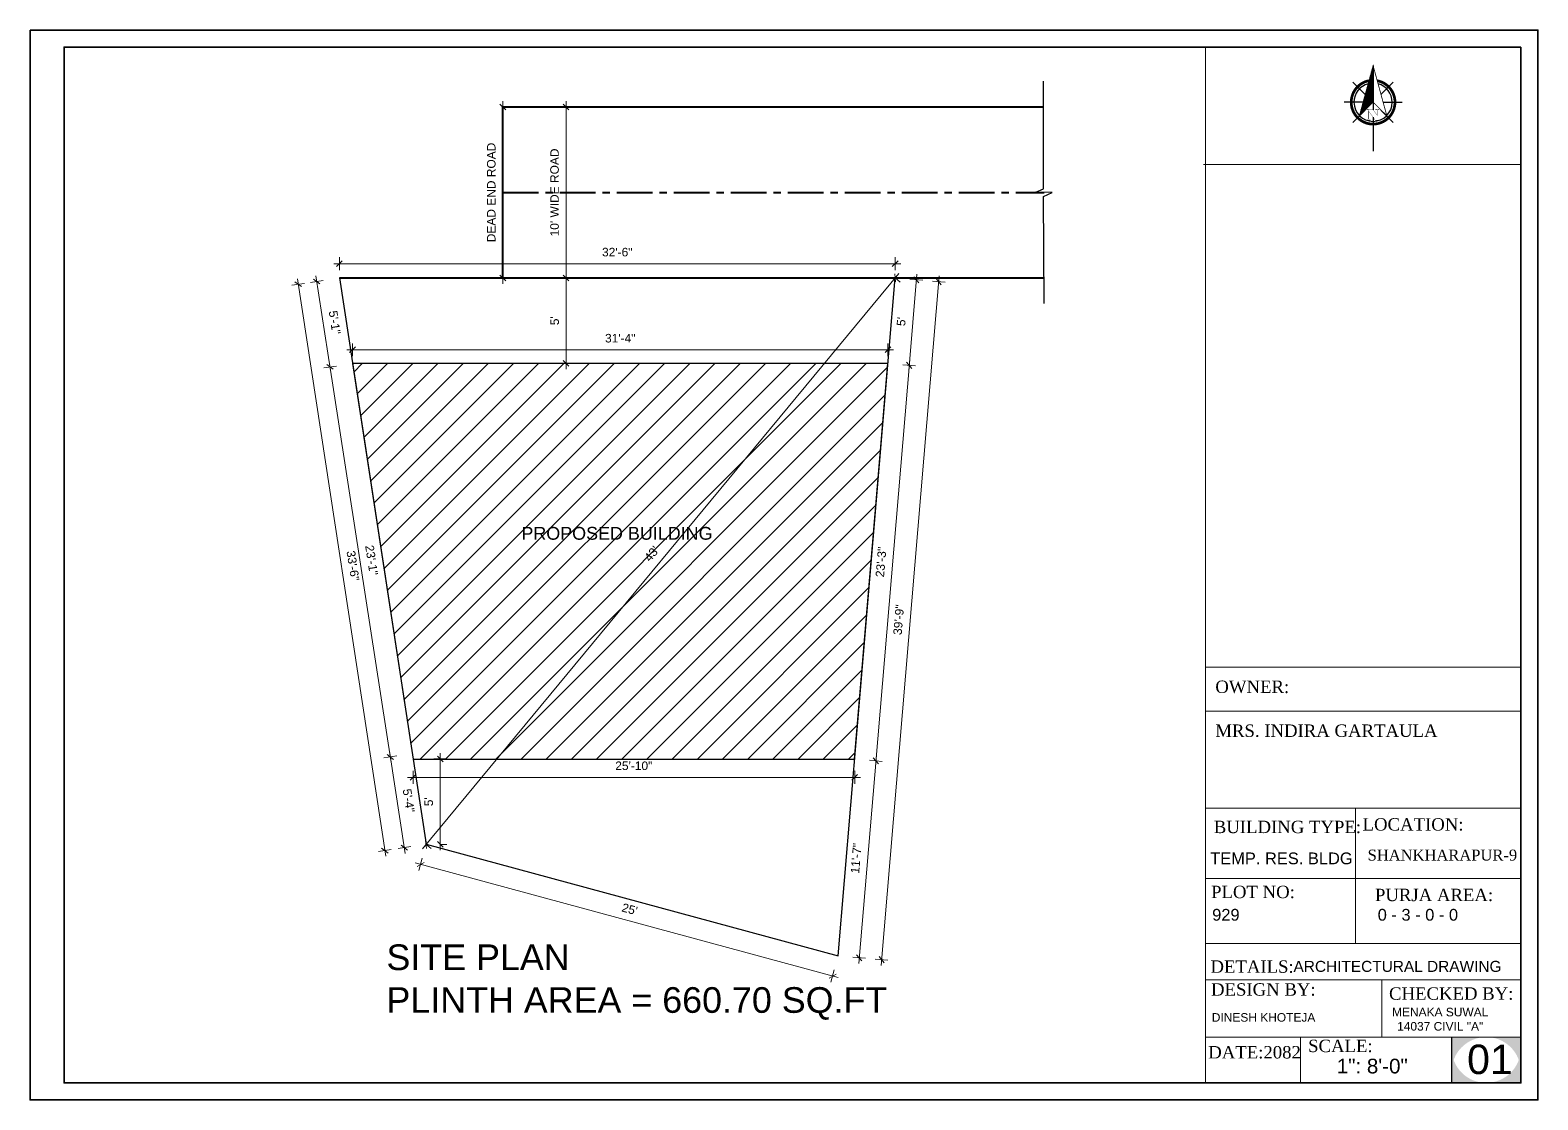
# Model space of a CAD drawing. Header units: inches. Extents: x 45643 to 78083, y -17830 to -3084.
# Drawn here: x 57344 to 58402, y -14457 to -13706 of the extents above; entities that cross this region are included whole.
import ezdxf

# ---------------------------------------------------------------- set-up
doc = ezdxf.new("R2010")
doc.units = ezdxf.units.IN
doc.header["$MEASUREMENT"] = 0
doc.linetypes.add('CENTER', pattern=[2, 1.25, -0.25, 0.25, -0.25])
for name, color, linetype, lineweight in [('A_Title Text', 105, 'Continuous', 60), ('DW-SEC', 24, 'Continuous', 25), ('ELE1', 3, 'Continuous', 9), ('ELEVATION', 6, 'Continuous', 30), ('REBARS', 50, 'Continuous', 20), ('Siteplan', 7, 'Continuous', 30), ('Text', 7, 'Continuous', 9)]:
    doc.layers.add(name, color=color, linetype=linetype, lineweight=lineweight)
for name, color, linetype in [('DIMENTION', 8, 'Continuous'), ('PDF_Boundary', 7, 'Continuous'), ('PDF_Text', 7, 'Continuous')]:
    doc.layers.add(name, color=color, linetype=linetype)
doc.layers.add('Normal Wall', color=7, linetype='Continuous', lineweight=35, true_color=0xffaf89)
doc.layers.add('Rear Wall', color=7, linetype='Continuous', lineweight=20, true_color=0xd4e480)
doc.styles.add('Arial', font='arial.ttf')
doc.styles.add('PDF Arial', font='arial.ttf')
doc.styles.get("Standard").update_dxf_attribs({"font": 'times.ttf'})
doc.styles.add('SwissBT', font='swiss.ttf', dxfattribs={"height": 12})
doc.dimstyles.new('Sudeep', dxfattribs={"dimtxt": 6, "dimasz": 4, "dimexe": 4.5, "dimexo": 4.5, "dimgap": 5, "dimtad": 1, "dimdec": 0, "dimlunit": 4, "dimtxsty": 'Arial', "dimblk": 'OBLIQUE', "dimcen": 250, "dimdle": 4, "dimclrd": 86, "dimclre": 5, "dimclrt": 1, "dimadec": 0, "dimazin": 0, "dimtfac": 1, "dimtdec": 0, "dimtix": 1, "dimtmove": 1, "dimatfit": 3, "dimldrblk": 'OBLIQUE', "dimfxl": 4.5, "dimfxlon": 1, "dimfrac": 2, "dimlwd": 15, "dimlwe": 13, "dimarcsym": 0})

# ---------------------------------------------------------------- blocks, each defined once
blk = doc.blocks.new('*X798')
at = {"color": 0}
for p, q in [((145.96, -414.6), (147.62, -412.94)), ((146.16, -413.87), (147.62, -412.41)), ((146.36, -413.14), (147.62, -411.88)), ((146.55, -412.41), (147.62, -411.35)), ((146.75, -411.68), (147.62, -410.82)), ((146.95, -410.95), (147.62, -410.29)), ((147.15, -410.22), (147.62, -409.76)), ((147.35, -409.49), (147.62, -409.23)), ((147.55, -408.76), (147.62, -408.7)), ((143.76, -422.63), (147.62, -418.77)), ((143.96, -421.9), (147.62, -418.24)), ((144.16, -421.17), (147.62, -417.71)), ((144.36, -420.44), (147.62, -417.18)), ((144.56, -419.71), (147.62, -416.65)), ((144.76, -418.98), (147.62, -416.12)), ((144.96, -418.25), (147.62, -415.59)), ((145.16, -417.52), (147.62, -415.06)), ((145.36, -416.79), (147.62, -414.53)), ((145.56, -416.06), (147.62, -414)), ((145.76, -415.33), (147.62, -413.47)), ((142.76, -426.28), (147.62, -421.42)), ((142.96, -425.55), (147.62, -420.89)), ((143.16, -424.82), (147.62, -420.36)), ((143.36, -424.09), (147.62, -419.83)), ((143.56, -423.36), (147.62, -419.3))]:
    blk.add_line(p, q, dxfattribs=at)
blk = doc.blocks.new('NORTH_15')
for p, q in [((-2.87, 2.87), (-7.37, 7.37)), ((0, 3.66), (0, 10.62)), ((2.87, 2.87), (7.37, 7.37)), ((-13.37, 0), (2.72, 0)), ((5.49, 0), (17.83, 0)), ((-2.87, -2.87), (-7.37, -7.37)), ((0, -3.66), (0, -10.62)), ((2.87, -2.87), (7.37, -7.37))]:
    blk.add_line(p, q)
at = {"const_width": 1}
for points in [[(0, -8, 1), (0, 8, 0.359415), (-7.86, 1.52, 1)], [(-7.86, -1.52, 0.359415), (0, -8, 1)]]:
    blk.add_lwpolyline(points, format="xyb", dxfattribs=at)
for points, const_width in [([(4.96, -5.01), (-13.37, 0), (4.9, 5), (0, 0), (4.96, -5.01)], 0.3), ([(5.93, -1.55), (6, -1.55), (6.07, -1.54), (6.13, -1.53), (6.17, -1.52), (6.22, -1.51), (6.26, -1.49), (6.28, -1.47), (6.3, -1.45), (6.32, -1.42), (6.33, -1.39), (6.35, -1.34), (6.36, -1.29), (6.37, -1.23), (6.38, -1.16), (6.38, -1.08), (6.38, -1), (6.54, -1), (6.54, -2.34), (6.38, -2.34), (6.38, -2.3), (6.38, -2.23), (6.38, -2.16), (6.37, -2.09), (6.36, -2.04), (6.35, -1.99), (6.33, -1.95), (6.32, -1.91), (6.3, -1.88), (6.28, -1.86), (6.26, -1.83), (6.22, -1.81), (6.18, -1.8), (6.13, -1.78), (6.07, -1.77), (6.01, -1.76), (5.95, -1.76), (2.66, -1.76), (2.66, -2.34), (2.5, -2.34), (2.5, -0.16), (4.71, 1.44), (3.14, 1.44), (3.07, 1.44), (3, 1.43), (2.94, 1.42), (2.89, 1.41), (2.85, 1.4), (2.81, 1.38), (2.78, 1.36), (2.76, 1.34), (2.74, 1.31), (2.72, 1.27), (2.7, 1.22), (2.69, 1.17), (2.68, 1.11), (2.67, 1.04), (2.66, 0.97), (2.66, 0.89), (2.66, 0.87), (2.5, 0.87), (2.5, 2.21), (2.66, 2.21), (2.66, 2.17), (2.66, 2.09), (2.67, 2.03), (2.68, 1.97), (2.69, 1.91), (2.7, 1.86), (2.71, 1.82), (2.73, 1.78), (2.75, 1.76), (2.77, 1.74), (2.8, 1.72), (2.85, 1.7), (2.89, 1.68), (2.94, 1.67), (3, 1.66), (3.07, 1.66), (3.14, 1.66), (6.54, 1.66), (6.54, 0.75), (3.33, -1.55), (5.93, -1.55), (5.93, -1.55)], 0.1)]:
    blk.add_lwpolyline(points, dxfattribs=dict(const_width=const_width))
for start, end in [(90, 164.973), (270, 90), (195.027, 270)]:
    blk.add_arc((0, 0), 7, start, end)
at = {"rotation": 90}
blk.add_blockref('*X798', (-421.89, -147.62), dxfattribs=at)
blk = doc.blocks.new('A$C0BDB7EE9')
at = {"layer": 'Siteplan', "xscale": 2.999999999999779, "yscale": 2.999999999999779, "zscale": 2.999999999999779, "rotation": 247.8612575918487}
blk.add_blockref('NORTH_15', (20.2, 49.5), dxfattribs=at)
blk = doc.blocks.new('A$C327B4BBD')
at = {"layer": 'DIMENTION', "ltscale": 0.3, "xscale": 1.171875000000082, "yscale": 1.171875000000082, "zscale": 1.171875000000082, "rotation": 112.1387424081494}
blk.add_blockref('A$C0BDB7EE9', (16.1, 0), dxfattribs=at)
blk = doc.blocks.new('_Oblique')
at = {"color": 0, "linetype": 'ByBlock', "lineweight": -2}
blk.add_line((-0.5, -0.5), (0.5, 0.5), dxfattribs=at)
blk = doc.blocks.new('*D1005')
at = {"layer": 'A_Title Text', "color": 5, "lineweight": 13, "transparency": 16777216}
for p, q in [((57724.7, -13760.3), (57715.7, -13760.3)), ((57724.7, -13880.3), (57715.7, -13880.3))]:
    blk.add_line(p, q, dxfattribs=at)
at = {"layer": 'A_Title Text', "color": 86, "lineweight": 15, "transparency": 16777216}
blk.add_line((57720.2, -13884.3), (57720.2, -13756.3), dxfattribs=at)
at = {"layer": 'Defpoints', "color": 0, "transparency": 16777216}
for p in [(57720.2, -13760.3), (57865.8, -13760.3), (57865.8, -13880.3)]:
    blk.add_point(p, dxfattribs=at)
at = {"layer": 'A_Title Text', "color": 86, "lineweight": 15, "transparency": 16777216, "xscale": 4, "yscale": 4, "zscale": 4}
for p, rotation in [((57720.2, -13760.3), 90), ((57720.2, -13880.3), 270)]:
    blk.add_blockref('_Oblique', p, dxfattribs=dict(at, rotation=rotation))
at = {"layer": 'A_Title Text', "color": 1, "transparency": 16777216, "insert": (57712.1, -13820.3), "char_height": 6, "attachment_point": 5, "rotation": 90, "style": 'Arial'}
blk.add_mtext("10' WIDE ROAD", dxfattribs=at)
blk = doc.blocks.new('*D1006')
at = {"layer": 'A_Title Text', "color": 86, "lineweight": 15, "transparency": 16777216}
blk.add_line((57614.2, -14290.7), (57911.1, -14371.2), dxfattribs=at)
at = {"layer": 'A_Title Text', "color": 5, "lineweight": 13, "transparency": 16777216}
for p, q in [((57619.3, -14287.4), (57616.9, -14296.1)), ((57908.4, -14365.8), (57906, -14374.5))]:
    blk.add_line(p, q, dxfattribs=at)
at = {"layer": 'Defpoints', "color": 0, "transparency": 16777216}
for p in [(57621.9, -14277.7), (57911, -14356), (57907.2, -14370.1)]:
    blk.add_point(p, dxfattribs=at)
at = {"layer": 'A_Title Text', "color": 86, "lineweight": 15, "transparency": 16777216, "xscale": 4, "yscale": 4, "zscale": 4}
for p, rotation in [((57618.1, -14291.8), 164.8399575509016), ((57907.2, -14370.1), 344.8399575509015)]:
    blk.add_blockref('_Oblique', p, dxfattribs=dict(at, rotation=rotation))
at = {"layer": 'A_Title Text', "color": 1, "transparency": 16777216, "insert": (57764.8, -14323.2), "char_height": 6, "attachment_point": 5, "rotation": 344.84, "style": 'Arial'}
blk.add_mtext("25'", dxfattribs=at)
blk = doc.blocks.new('*D1007')
at = {"layer": 'A_Title Text', "color": 86, "lineweight": 15, "transparency": 16777216}
blk.add_line((57937.2, -14223.1), (57961.3, -13937.6), dxfattribs=at)
at = {"layer": 'A_Title Text', "color": 5, "lineweight": 13, "transparency": 16777216}
for p, q in [((57956.4, -13941.2), (57965.4, -13941.9)), ((57933.1, -14218.7), (57942, -14219.5))]:
    blk.add_line(p, q, dxfattribs=at)
at = {"layer": 'Defpoints', "color": 0, "transparency": 16777216}
for p in [(57946, -13940.3), (57960.9, -13941.6), (57922.7, -14217.8)]:
    blk.add_point(p, dxfattribs=at)
at = {"layer": 'A_Title Text', "color": 86, "lineweight": 15, "transparency": 16777216, "xscale": 4, "yscale": 4, "zscale": 4}
for p, rotation in [((57960.9, -13941.6), 85.18472226389949), ((57937.5, -14219.1), 265.1847222638995)]:
    blk.add_blockref('_Oblique', p, dxfattribs=dict(at, rotation=rotation))
at = {"layer": 'A_Title Text', "color": 1, "transparency": 16777216, "insert": (57941.2, -14079.6), "char_height": 6, "attachment_point": 5, "rotation": 85.1847, "style": 'Arial'}
blk.add_mtext('23\'-3"', dxfattribs=at)
blk = doc.blocks.new('*D1008')
at = {"layer": 'A_Title Text', "color": 86, "lineweight": 15, "transparency": 16777216}
blk.add_line((57557.1, -13870.3), (57955.1, -13870.3), dxfattribs=at)
at = {"layer": 'A_Title Text', "color": 5, "lineweight": 13, "transparency": 16777216}
for p, q in [((57561.1, -13874.8), (57561.1, -13865.8)), ((57951.1, -13874.8), (57951.1, -13865.8))]:
    blk.add_line(p, q, dxfattribs=at)
at = {"layer": 'Defpoints', "color": 0, "transparency": 16777216}
for p in [(57951.1, -13870.3), (57561.1, -13880.3), (57951.1, -13880.3)]:
    blk.add_point(p, dxfattribs=at)
at = {"layer": 'A_Title Text', "color": 86, "lineweight": 15, "transparency": 16777216, "xscale": 4, "yscale": 4, "zscale": 4, "rotation": 180}
blk.add_blockref('_Oblique', (57561.1, -13870.3), dxfattribs=at)
at = {"layer": 'A_Title Text', "color": 86, "lineweight": 15, "transparency": 16777216, "xscale": 4, "yscale": 4, "zscale": 4}
blk.add_blockref('_Oblique', (57951.1, -13870.3), dxfattribs=at)
at = {"layer": 'A_Title Text', "color": 1, "transparency": 16777216, "insert": (57756.1, -13862.2), "char_height": 6, "attachment_point": 5, "style": 'Arial'}
blk.add_mtext('32\'-6"', dxfattribs=at)
blk = doc.blocks.new('*D1012')
at = {"layer": 'A_Title Text', "color": 5, "lineweight": 13, "transparency": 16777216}
for p, q in [((57601.3, -14215.7), (57592.4, -14217.1)), ((57611.2, -14279.3), (57602.3, -14280.7))]:
    blk.add_line(p, q, dxfattribs=at)
at = {"layer": 'A_Title Text', "color": 86, "lineweight": 15, "transparency": 16777216}
blk.add_line((57596.3, -14212.4), (57607.3, -14284), dxfattribs=at)
at = {"layer": 'Defpoints', "color": 0, "transparency": 16777216}
for p in [(57616.6, -14213.3), (57606.7, -14280), (57621.9, -14277.7)]:
    blk.add_point(p, dxfattribs=at)
at = {"layer": 'A_Title Text', "color": 86, "lineweight": 15, "transparency": 16777216, "xscale": 4, "yscale": 4, "zscale": 4}
for p, rotation in [((57596.9, -14216.4), 98.79690632557204), ((57606.7, -14280), 278.7969063255721)]:
    blk.add_blockref('_Oblique', p, dxfattribs=dict(at, rotation=rotation))
at = {"layer": 'A_Title Text', "color": 1, "transparency": 16777216, "insert": (57609.7, -14247), "char_height": 6, "attachment_point": 5, "rotation": 278.7969, "style": 'Arial'}
blk.add_mtext('5\'-4"', dxfattribs=at)
blk = doc.blocks.new('*D1013')
at = {"layer": 'A_Title Text', "color": 86, "lineweight": 15, "transparency": 16777216}
blk.add_line((57566.3, -13930.7), (57950, -13930.7), dxfattribs=at)
at = {"layer": 'A_Title Text', "color": 5, "lineweight": 13, "transparency": 16777216}
for p, q in [((57570.3, -13935.2), (57570.3, -13926.2)), ((57946, -13935.2), (57946, -13926.2))]:
    blk.add_line(p, q, dxfattribs=at)
at = {"layer": 'Defpoints', "color": 0, "transparency": 16777216}
for p in [(57946, -13930.7), (57570.3, -13940.3), (57946, -13940.3)]:
    blk.add_point(p, dxfattribs=at)
at = {"layer": 'A_Title Text', "color": 86, "lineweight": 15, "transparency": 16777216, "xscale": 4, "yscale": 4, "zscale": 4, "rotation": 180}
blk.add_blockref('_Oblique', (57570.3, -13930.7), dxfattribs=at)
at = {"layer": 'A_Title Text', "color": 86, "lineweight": 15, "transparency": 16777216, "xscale": 4, "yscale": 4, "zscale": 4}
blk.add_blockref('_Oblique', (57946, -13930.7), dxfattribs=at)
at = {"layer": 'A_Title Text', "color": 1, "transparency": 16777216, "insert": (57758.2, -13922.6), "char_height": 6, "attachment_point": 5, "style": 'Arial'}
blk.add_mtext('31\'-4"', dxfattribs=at)
blk = doc.blocks.new('*D1064')
at = {"layer": 'A_Title Text', "color": 5, "lineweight": 13, "transparency": 16777216}
for p, q in [((57559, -13942.1), (57550.1, -13943.4)), ((57601.3, -14215.7), (57592.4, -14217.1))]:
    blk.add_line(p, q, dxfattribs=at)
at = {"layer": 'A_Title Text', "color": 86, "lineweight": 15, "transparency": 16777216}
blk.add_line((57597.5, -14220.3), (57553.9, -13938.8), dxfattribs=at)
at = {"layer": 'Defpoints', "color": 0, "transparency": 16777216}
for p in [(57554.5, -13942.7), (57570.3, -13940.3), (57616.6, -14213.3)]:
    blk.add_point(p, dxfattribs=at)
at = {"layer": 'A_Title Text', "color": 86, "lineweight": 15, "transparency": 16777216, "xscale": 4, "yscale": 4, "zscale": 4}
for p, rotation in [((57554.5, -13942.7), 98.79690632557204), ((57596.9, -14216.4), 278.7969063255721)]:
    blk.add_blockref('_Oblique', p, dxfattribs=dict(at, rotation=rotation))
at = {"layer": 'A_Title Text', "color": 1, "transparency": 16777216, "insert": (57583.7, -14078.3), "char_height": 6, "attachment_point": 5, "rotation": 278.7969, "style": 'Arial'}
blk.add_mtext('23\'-1"', dxfattribs=at)
blk = doc.blocks.new('*D1065')
at = {"layer": 'A_Title Text', "color": 86, "lineweight": 15, "transparency": 16777216}
blk.add_line((57555.1, -13946.7), (57544.6, -13878.8), dxfattribs=at)
at = {"layer": 'A_Title Text', "color": 5, "lineweight": 13, "transparency": 16777216}
for p, q in [((57549.7, -13882.1), (57540.8, -13883.5)), ((57559, -13942.1), (57550.1, -13943.4))]:
    blk.add_line(p, q, dxfattribs=at)
at = {"layer": 'Defpoints', "color": 0, "transparency": 16777216}
for p in [(57561.1, -13880.3), (57545.2, -13882.8), (57570.3, -13940.3)]:
    blk.add_point(p, dxfattribs=at)
at = {"layer": 'A_Title Text', "color": 86, "lineweight": 15, "transparency": 16777216, "xscale": 4, "yscale": 4, "zscale": 4}
for p, rotation in [((57545.2, -13882.8), 98.79690632557204), ((57554.5, -13942.7), 278.7969063255721)]:
    blk.add_blockref('_Oblique', p, dxfattribs=dict(at, rotation=rotation))
at = {"layer": 'A_Title Text', "color": 1, "transparency": 16777216, "insert": (57557.8, -13911.5), "char_height": 6, "attachment_point": 5, "rotation": 278.7969, "style": 'Arial'}
blk.add_mtext('5\'-1"', dxfattribs=at)
blk = doc.blocks.new('*D1066')
at = {"layer": 'A_Title Text', "color": 86, "lineweight": 15, "transparency": 16777216}
blk.add_line((57531.6, -13880.8), (57593.6, -14286.1), dxfattribs=at)
at = {"layer": 'A_Title Text', "color": 5, "lineweight": 13, "transparency": 16777216}
for p, q in [((57536.6, -13884.1), (57527.7, -13885.4)), ((57597.4, -14281.4), (57588.6, -14282.8))]:
    blk.add_line(p, q, dxfattribs=at)
at = {"layer": 'Defpoints', "color": 0, "transparency": 16777216}
for p in [(57561.1, -13880.3), (57593, -14282.1), (57621.9, -14277.7)]:
    blk.add_point(p, dxfattribs=at)
at = {"layer": 'A_Title Text', "color": 86, "lineweight": 15, "transparency": 16777216, "xscale": 4, "yscale": 4, "zscale": 4}
for p, rotation in [((57532.2, -13884.7), 98.70344886768218), ((57593, -14282.1), 278.7034488676821)]:
    blk.add_blockref('_Oblique', p, dxfattribs=dict(at, rotation=rotation))
at = {"layer": 'A_Title Text', "color": 1, "transparency": 16777216, "insert": (57570.6, -14082.2), "char_height": 6, "attachment_point": 5, "rotation": 278.7034, "style": 'Arial'}
blk.add_mtext('33\'-6"', dxfattribs=at)
blk = doc.blocks.new('*D1067')
at = {"layer": 'A_Title Text', "color": 5, "lineweight": 13, "transparency": 16777216}
for p, q in [((57612.8, -14226.2), (57612.8, -14235.2)), ((57922.7, -14226.2), (57922.7, -14235.2))]:
    blk.add_line(p, q, dxfattribs=at)
at = {"layer": 'A_Title Text', "color": 86, "lineweight": 15, "transparency": 16777216}
blk.add_line((57608.8, -14230.7), (57926.7, -14230.7), dxfattribs=at)
at = {"layer": 'Defpoints', "color": 0, "transparency": 16777216}
for p in [(57612.8, -14217.8), (57922.7, -14217.8), (57922.7, -14230.7)]:
    blk.add_point(p, dxfattribs=at)
at = {"layer": 'A_Title Text', "color": 86, "lineweight": 15, "transparency": 16777216, "xscale": 4, "yscale": 4, "zscale": 4, "rotation": 180}
blk.add_blockref('_Oblique', (57612.8, -14230.7), dxfattribs=at)
at = {"layer": 'A_Title Text', "color": 86, "lineweight": 15, "transparency": 16777216, "xscale": 4, "yscale": 4, "zscale": 4}
blk.add_blockref('_Oblique', (57922.7, -14230.7), dxfattribs=at)
at = {"layer": 'A_Title Text', "color": 1, "transparency": 16777216, "insert": (57767.7, -14222.6), "char_height": 6, "attachment_point": 5, "style": 'Arial'}
blk.add_mtext('25\'-10"', dxfattribs=at)
blk = doc.blocks.new('*D1068')
at = {"layer": 'A_Title Text', "color": 86, "lineweight": 15, "transparency": 16777216}
blk.add_line((57960.6, -13945.5), (57966.3, -13877.6), dxfattribs=at)
at = {"layer": 'A_Title Text', "color": 5, "lineweight": 13, "transparency": 16777216}
for p, q in [((57961.5, -13881.2), (57970.5, -13881.9)), ((57956.4, -13941.2), (57965.4, -13941.9))]:
    blk.add_line(p, q, dxfattribs=at)
at = {"layer": 'Defpoints', "color": 0, "transparency": 16777216}
for p in [(57951.1, -13880.3), (57966, -13881.6), (57946, -13940.3)]:
    blk.add_point(p, dxfattribs=at)
at = {"layer": 'A_Title Text', "color": 86, "lineweight": 15, "transparency": 16777216, "xscale": 4, "yscale": 4, "zscale": 4}
for p, rotation in [((57966, -13881.6), 85.18472226389927), ((57960.9, -13941.6), 265.1847222638992)]:
    blk.add_blockref('_Oblique', p, dxfattribs=dict(at, rotation=rotation))
at = {"layer": 'A_Title Text', "color": 1, "transparency": 16777216, "insert": (57955.4, -13910.9), "char_height": 6, "attachment_point": 5, "rotation": 85.1847, "style": 'Arial'}
blk.add_mtext("5'", dxfattribs=at)
blk = doc.blocks.new('*D1069')
at = {"layer": 'A_Title Text', "color": 86, "lineweight": 15, "transparency": 16777216}
blk.add_line((57937.9, -14215.1), (57925.6, -14361.2), dxfattribs=at)
at = {"layer": 'A_Title Text', "color": 5, "lineweight": 13, "transparency": 16777216}
for p, q in [((57933.1, -14218.7), (57942, -14219.5)), ((57921.4, -14356.9), (57930.4, -14357.6))]:
    blk.add_line(p, q, dxfattribs=at)
at = {"layer": 'Defpoints', "color": 0, "transparency": 16777216}
for p in [(57922.7, -14217.8), (57911, -14356), (57925.9, -14357.3)]:
    blk.add_point(p, dxfattribs=at)
at = {"layer": 'A_Title Text', "color": 86, "lineweight": 15, "transparency": 16777216, "xscale": 4, "yscale": 4, "zscale": 4}
for p, rotation in [((57937.5, -14219.1), 85.18472226389927), ((57925.9, -14357.3), 265.1847222638992)]:
    blk.add_blockref('_Oblique', p, dxfattribs=dict(at, rotation=rotation))
at = {"layer": 'A_Title Text', "color": 1, "transparency": 16777216, "insert": (57923.7, -14287.5), "char_height": 6, "attachment_point": 5, "rotation": 85.1847, "style": 'Arial'}
blk.add_mtext('11\'-7"', dxfattribs=at)
blk = doc.blocks.new('*D1070')
at = {"layer": 'A_Title Text', "color": 86, "lineweight": 15, "transparency": 16777216}
blk.add_line((57941.2, -14362.6), (57982, -13878.9), dxfattribs=at)
at = {"layer": 'A_Title Text', "color": 5, "lineweight": 13, "transparency": 16777216}
for p, q in [((57977.2, -13882.5), (57986.1, -13883.3)), ((57937.1, -14358.2), (57946, -14359))]:
    blk.add_line(p, q, dxfattribs=at)
at = {"layer": 'Defpoints', "color": 0, "transparency": 16777216}
for p in [(57951.1, -13880.3), (57981.6, -13882.9), (57911, -14356)]:
    blk.add_point(p, dxfattribs=at)
at = {"layer": 'A_Title Text', "color": 86, "lineweight": 15, "transparency": 16777216, "xscale": 4, "yscale": 4, "zscale": 4}
for p, rotation in [((57981.6, -13882.9), 85.18472226389899), ((57941.6, -14358.6), 265.184722263899)]:
    blk.add_blockref('_Oblique', p, dxfattribs=dict(at, rotation=rotation))
at = {"layer": 'A_Title Text', "color": 1, "transparency": 16777216, "insert": (57953.6, -14120.1), "char_height": 6, "attachment_point": 5, "rotation": 85.1847, "style": 'Arial'}
blk.add_mtext('39\'-9"', dxfattribs=at)
blk = doc.blocks.new('*D1071')
at = {"layer": 'A_Title Text', "color": 86, "lineweight": 15, "transparency": 16777216}
blk.add_line((57619.4, -14280.8), (57953.6, -13877.2), dxfattribs=at)
at = {"layer": 'A_Title Text', "color": 5, "lineweight": 13, "transparency": 16777216}
for p, q in [((57951.1, -13880.3), (57954.6, -13883.2)), ((57621.9, -14277.7), (57625.4, -14280.5))]:
    blk.add_line(p, q, dxfattribs=at)
at = {"layer": 'Defpoints', "color": 0, "transparency": 16777216}
for p in [(57951.1, -13880.3), (57951.1, -13880.3), (57621.9, -14277.7)]:
    blk.add_point(p, dxfattribs=at)
at = {"layer": 'A_Title Text', "color": 86, "lineweight": 15, "transparency": 16777216, "xscale": 4, "yscale": 4, "zscale": 4}
for p, rotation in [((57951.1, -13880.3), 50.36274456203349), ((57621.9, -14277.7), 230.3627445620335)]:
    blk.add_blockref('_Oblique', p, dxfattribs=dict(at, rotation=rotation))
at = {"layer": 'A_Title Text', "color": 1, "transparency": 16777216, "insert": (57780.3, -14073.8), "char_height": 6, "attachment_point": 5, "rotation": 50.3627, "style": 'Arial'}
blk.add_mtext("43'", dxfattribs=at)
blk = doc.blocks.new('*D1072')
at = {"layer": 'A_Title Text', "color": 5, "lineweight": 13, "transparency": 16777216}
for p, q in [((57724.7, -13880.3), (57715.7, -13880.3)), ((57720.2, -13940.3), (57715.7, -13940.3))]:
    blk.add_line(p, q, dxfattribs=at)
at = {"layer": 'A_Title Text', "color": 86, "lineweight": 15, "transparency": 16777216}
blk.add_line((57720.2, -13876.3), (57720.2, -13944.3), dxfattribs=at)
at = {"layer": 'Defpoints', "color": 0, "transparency": 16777216}
for p in [(57865.8, -13880.3), (57720.2, -13940.3), (57720.5, -13940.3)]:
    blk.add_point(p, dxfattribs=at)
at = {"layer": 'A_Title Text', "color": 86, "lineweight": 15, "transparency": 16777216, "xscale": 4, "yscale": 4, "zscale": 4}
for p, rotation in [((57720.2, -13880.3), 90), ((57720.2, -13940.3), 270)]:
    blk.add_blockref('_Oblique', p, dxfattribs=dict(at, rotation=rotation))
at = {"layer": 'A_Title Text', "color": 1, "transparency": 16777216, "insert": (57712.2, -13910.3), "char_height": 6, "attachment_point": 5, "rotation": 90, "style": 'Arial'}
blk.add_mtext("5'", dxfattribs=at)
blk = doc.blocks.new('*D1073')
at = {"layer": 'A_Title Text', "color": 5, "lineweight": 13, "transparency": 16777216}
for p, q in [((57627.4, -14217.8), (57636.4, -14217.8)), ((57631.9, -14277.7), (57636.4, -14277.7))]:
    blk.add_line(p, q, dxfattribs=at)
at = {"layer": 'A_Title Text', "color": 86, "lineweight": 15, "transparency": 16777216}
blk.add_line((57631.9, -14281.7), (57631.9, -14213.8), dxfattribs=at)
at = {"layer": 'Defpoints', "color": 0, "transparency": 16777216}
for p in [(57621.9, -14217.8), (57631.9, -14217.8), (57631.9, -14277.7)]:
    blk.add_point(p, dxfattribs=at)
at = {"layer": 'A_Title Text', "color": 86, "lineweight": 15, "transparency": 16777216, "xscale": 4, "yscale": 4, "zscale": 4}
for p, rotation in [((57631.9, -14217.8), 90), ((57631.9, -14277.7), 270)]:
    blk.add_blockref('_Oblique', p, dxfattribs=dict(at, rotation=rotation))
at = {"layer": 'A_Title Text', "color": 1, "transparency": 16777216, "insert": (57623.8, -14247.8), "char_height": 6, "attachment_point": 5, "rotation": 90, "style": 'Arial'}
blk.add_mtext("5'", dxfattribs=at)
blk = doc.blocks.new('*D1074')
at = {"layer": 'A_Title Text', "color": 86, "lineweight": 15, "transparency": 16777216}
blk.add_line((57675.8, -13884.3), (57675.8, -13756.3), dxfattribs=at)
at = {"layer": 'A_Title Text', "color": 5, "lineweight": 13, "transparency": 16777216}
for p, q in [((57675.8, -13760.3), (57680.3, -13760.3)), ((57675.8, -13880.3), (57680.3, -13880.3))]:
    blk.add_line(p, q, dxfattribs=at)
at = {"layer": 'Defpoints', "color": 0, "transparency": 16777216}
for p in [(57675.8, -13760.3), (57675.8, -13760.3), (57675.8, -13880.3)]:
    blk.add_point(p, dxfattribs=at)
at = {"layer": 'A_Title Text', "color": 86, "lineweight": 15, "transparency": 16777216, "xscale": 4, "yscale": 4, "zscale": 4}
for p, rotation in [((57675.8, -13760.3), 90), ((57675.8, -13880.3), 270)]:
    blk.add_blockref('_Oblique', p, dxfattribs=dict(at, rotation=rotation))
at = {"layer": 'A_Title Text', "color": 1, "transparency": 16777216, "insert": (57667.7, -13820.3), "char_height": 6, "attachment_point": 5, "rotation": 90, "style": 'Arial'}
blk.add_mtext('DEAD END ROAD', dxfattribs=at)

msp = doc.modelspace()

# ---------------------------------------------------------------- hatches: boundary and pattern name
msp.add_hatch(color=0).paths.add_polyline_path([(58390.19, -14412.92), (58365.88, -14412.92, -0.4142136), (58390.19, -14437.23)])
at = {"layer": 'DW-SEC'}
h = msp.add_hatch(dxfattribs=at)
h.set_pattern_fill('ANSI31', color=256, scale=100)
h.set_pattern_definition([(45, (-51.406, 25.671), (-8.8388348, 8.8388348), [])])
h.paths.add_polyline_path([(57570.28, -13940.31), (57612.76, -14217.83), (57922.66, -14217.83), (57946.04, -13940.31)])
h.paths.add_polyline_path([(57780.75, -14083.08), (57789.63, -14072.35), (57780.11, -14064.47), (57771.23, -14075.19)], flags=24)
h.paths.add_polyline_path([(57685.59, -14068.86), (57824.23, -14068.86), (57824.23, -14050.32), (57685.59, -14050.32)], flags=24)
at = {"layer": 'Text'}
for points in [[(58365.88, -14412.92), (58341.57, -14412.92), (58341.57, -14437.23, -0.4142136)], [(58365.88, -14412.92), (58341.57, -14412.92), (58341.57, -14437.23, -0.4142136)], [(58390.19, -14412.92), (58365.88, -14412.92, -0.4142136), (58390.19, -14437.23)], [(58341.57, -14420.74), (58341.57, -14445.05), (58365.88, -14445.05, -0.4142136)], [(58341.57, -14420.74), (58341.57, -14445.05), (58365.88, -14445.05, -0.4142136)], [(58390.19, -14420.74, -0.4142136), (58365.88, -14445.05), (58390.19, -14445.05)], [(58390.19, -14420.74, -0.4142136), (58365.88, -14445.05), (58390.19, -14445.05)]]:
    msp.add_hatch(color=0, dxfattribs=at).paths.add_polyline_path(points)

# ---------------------------------------------------------------- linework, layer by layer
at = {"color": 0}
msp.add_line((58341.57, -14412.92), (58341.57, -14445.05), dxfattribs=at)
msp.add_line((58341.57, -14412.92), (58341.57, -14445.05), dxfattribs=at)
at = {"layer": 'ELE1'}
msp.add_line((57675.8, -13880.31), (57561.09, -13880.31), dxfattribs=at)
at = {"layer": 'ELEVATION'}
for p, q in [((57951.09, -13880.31), (57561.09, -13880.31)), ((57561.09, -13880.31), (57621.92, -14277.68)), ((57911.02, -14356.01), (57951.09, -13880.31)), ((57621.92, -14277.68), (57911.02, -14356.01))]:
    msp.add_line(p, q, dxfattribs=at)
at = {"layer": 'ELEVATION', "linetype": 'Continuous'}
msp.add_lwpolyline([(58055.71, -13898.31), (58055.27, -13823.06), (58061.21, -13820.43), (58049.89, -13820.18), (58055.27, -13817.81), (58055.27, -13742.31)], dxfattribs=at)
at = {"layer": 'ELEVATION'}
msp.add_lwpolyline([(57922.66, -14217.83), (57946.04, -13940.31), (57570.28, -13940.31), (57612.76, -14217.83), (57922.66, -14217.83)], dxfattribs=at)
at = {"layer": 'Normal Wall'}
for points in [[(57344.09, -13706.43), (58402.1, -13706.43), (58402.1, -14456.96), (57344.09, -14456.96)], [(57344.09, -13706.43), (58402.1, -13706.43), (58402.1, -14456.96), (57344.09, -14456.96)], [(58390.19, -13718.33), (57367.91, -13718.33), (57367.91, -14445.05), (58390.19, -14445.05)], [(58390.19, -13718.33), (57367.91, -13718.33), (57367.91, -14445.05), (58390.19, -14445.05)]]:
    msp.add_lwpolyline(points, close=True, dxfattribs=at)
at = {"layer": 'PDF_Boundary', "lineweight": 40}
for p, q in [((57675.8, -13760.31), (58055.27, -13760.31)), ((57675.8, -13880.31), (57675.8, -13760.31)), ((57561.09, -13880.31), (58055.27, -13880.31))]:
    msp.add_line(p, q, dxfattribs=at)
at = {"layer": 'PDF_Boundary', "linetype": 'CENTER', "lineweight": 40, "ltscale": 20}
msp.add_line((57675.8, -13820.31), (58055.55, -13820.31), dxfattribs=at)
at = {"layer": 'Rear Wall'}
for p, q in [((58168.77, -14162.61), (58168.77, -13718.33)), ((58167.59, -13800.63), (58390.19, -13800.63)), ((58168.77, -14153.34), (58390.19, -14153.34)), ((58168.77, -14153.34), (58390.19, -14153.34)), ((58168.77, -14153.34), (58390.19, -14153.34)), ((58168.77, -14153.34), (58390.19, -14153.34)), ((58168.77, -14184.15), (58390.19, -14184.15)), ((58168.77, -14184.15), (58390.19, -14184.15)), ((58168.77, -14252.21), (58390.19, -14252.21)), ((58168.77, -14252.21), (58390.19, -14252.21)), ((58274.04, -14252.21), (58274.04, -14347.37)), ((58274.04, -14252.21), (58274.04, -14347.37)), ((58168.77, -14301.7), (58390.19, -14301.7)), ((58168.77, -14301.7), (58390.19, -14301.7)), ((58168.77, -14347.37), (58390.19, -14347.37)), ((58168.77, -14372.8), (58390.19, -14372.8)), ((58168.77, -14372.8), (58390.19, -14372.8)), ((58292.62, -14412.92), (58292.62, -14372.8)), ((58292.62, -14412.92), (58292.62, -14372.8)), ((58168.77, -14412.92), (58390.19, -14412.92)), ((58168.77, -14412.92), (58390.19, -14412.92)), ((58235.51, -14412.92), (58235.51, -14445.05)), ((58235.51, -14412.92), (58235.51, -14445.05))]:
    msp.add_line(p, q, dxfattribs=at)
msp.add_lwpolyline([(58168.77, -14153.34), (58390.19, -14153.34), (58390.19, -14445.05), (58168.77, -14445.05)], close=True, dxfattribs=at)
msp.add_lwpolyline([(58168.77, -14153.34), (58390.19, -14153.34), (58390.19, -14445.05), (58168.77, -14445.05)], close=True, dxfattribs=at)

# ---------------------------------------------------------------- block references
at = {"layer": 'REBARS', "xscale": 0.5459999999999999, "yscale": 0.5459999999999999, "zscale": 0.5459999999999999, "rotation": 270}
msp.add_blockref('A$C327B4BBD', (58286.46, -13782.41), dxfattribs=at)

# ---------------------------------------------------------------- texts
at = {"color": 0}
for s, p in [('OWNER:', (58175.77, -14171.49)), ('LOCATION:', (58279.11, -14268.03))]:
    msp.add_text(s, height=8.704, dxfattribs=at).set_placement(p)
at = {"layer": 'PDF_Text', "attachment_point": 7, "style": 'PDF Arial'}
for s, insert, char_height in [('PROPOSED BUILDING', (57688.81, -14064.1), 9), ('SITE PLAN\\PPLINTH AREA = 660.70 SQ.FT', (57594.13, -14400.85), 18)]:
    msp.add_mtext(s, dxfattribs=dict(at, insert=insert, char_height=char_height))
at = {"layer": 'Text', "color": 0}
for s, height, p in [('OWNER:', 8.704, (58175.77, -14171.49)), ('MRS. INDIRA GARTAULA', 8.7044, (58175.77, -14202.29)), ('LOCATION:', 8.704, (58279.11, -14268.03)), ('CHECKED BY:', 8.7044, (58297.67, -14386.73)), ('CHECKED BY:', 8.7044, (58297.67, -14386.73)), ('DATE:2082', 8.704, (58170.81, -14427.92)), ('SCALE:', 8.704, (58240.9, -14423.46)), ('SCALE:', 8.704, (58240.9, -14423.46))]:
    msp.add_text(s, height=height, dxfattribs=at).set_placement(p)
at = {"layer": 'Text', "color": 0, "attachment_point": 1}
for s, insert, char_height, width in [('BUILDING TYPE:', (58174.69, -14261.12), 8.7044, 148.5551), ('BUILDING TYPE:', (58174.69, -14261.12), 8.7044, 148.5551), ('PLOT NO: ', (58172.79, -14306.72), 8.704, 138.0271), ('PLOT NO: ', (58172.79, -14306.72), 8.704, 138.0271), ('PURJA AREA:', (58287.8, -14308.83), 8.7044, 197.5821), ('PURJA AREA:', (58287.8, -14308.83), 8.7044, 197.5821), ('DETAILS: ', (58172.35, -14359.11), 8.704, 138.0271), ('DESIGN BY:', (58172.75, -14375.16), 8.704, 138.0271), ('DESIGN BY:', (58172.75, -14375.16), 8.704, 138.0271)]:
    msp.add_mtext(s, dxfattribs=dict(at, insert=insert, char_height=char_height, width=width))
at = {"layer": 'Text', "color": 0, "linetype": 'ByBlock', "insert": (58282.64, -14281.38), "char_height": 7.6711, "attachment_point": 1}
msp.add_mtext_dynamic_manual_height_columns('SHANKHARAPUR-9', width=381.0351, gutter_width=1.53, heights=[0], dxfattribs=at)
at = {"layer": 'Text', "color": 0, "attachment_point": 1, "style": 'SwissBT'}
for s, insert, char_height, width in [('TEMP. RES. BLDG', (58172.18, -14283.41), 8.2555, 163.2142), ('929', (58173.57, -14322.99), 8.256, 163.2142), ('0 - 3 - 0 - 0', (58289.72, -14322.99), 8.2555, 163.2142), ('01', (58352.44, -14418.23), 20.639, 20.1585)]:
    msp.add_mtext(s, dxfattribs=dict(at, insert=insert, char_height=char_height, width=width))
at = {"layer": 'Text', "color": 0, "linetype": 'ByBlock', "style": 'SwissBT'}
for s, insert, char_height, width, attachment_point in [('ARCHITECTURAL DRAWING', (58230.64, -14359.45), 7.7396, 268.5322, 1), ('DINESH KHOTEJA', (58173.31, -14396.11), 6, 201.5276, 1), ('MENAKA SUWAL\\P14037 CIVIL "A"', (58333.57, -14392.36), 6, 88.5492, 2)]:
    msp.add_mtext(s, dxfattribs=dict(at, insert=insert, char_height=char_height, width=width, attachment_point=attachment_point))
at = {"layer": 'Text', "color": 0, "ltscale": 0.5, "insert": (58260.99, -14428.1), "char_height": 10.319, "width": 127.5344, "attachment_point": 1, "style": 'SwissBT'}
msp.add_mtext('1": 8\'-0"', dxfattribs=at)
msp.add_mtext('1": 8\'-0"', dxfattribs=at)

# ---------------------------------------------------------------- dimensions: what is measured, and where the dimension line sits
at = {"layer": 'A_Title Text'}
for base, p1, p2, text, picture, middle in [((57675.8, -13760.31), (57675.8, -13880.31), (57675.8, -13760.31), 'DEAD END ROAD', '*D1074', (57667.7, -13820.31)), ((57720.21, -13760.31), (57865.76, -13880.31), (57865.76, -13760.31), "10' WIDE ROAD", '*D1005', (57712.11, -13820.31))]:
    dim = msp.add_linear_dim(base=base, p1=p1, p2=p2, angle=90, text=text, dimstyle='Sudeep', dxfattribs=at)
    dim.commit()
    dim.dimension.update_dxf_attribs({"geometry": picture, "text_midpoint": middle})
for base, p1, p2, picture, middle in [((57951.09, -13870.26), (57561.09, -13880.31), (57951.09, -13880.31), '*D1008', (57756.09, -13862.19)), ((57946.04, -13930.65), (57570.28, -13940.31), (57946.04, -13940.31), '*D1013', (57758.16, -13922.59)), ((57922.66, -14230.65), (57612.76, -14217.83), (57922.66, -14217.83), '*D1067', (57767.71, -14222.59))]:
    dim = msp.add_linear_dim(base=base, p1=p1, p2=p2, dimstyle='Sudeep', dxfattribs=at)
    dim.commit()
    dim.dimension.update_dxf_attribs({"geometry": picture, "text_midpoint": middle})
for p1, p2, distance, picture, middle in [((57561.09, -13880.31), (57621.92, -14277.68), -29.26, '*D1066', (57570.56, -14082.2)), ((57621.92, -14277.68), (57951.09, -13880.31), 0, '*D1071', (57780.3, -14073.85)), ((57911.02, -14356.01), (57951.09, -13880.31), -30.65, '*D1070', (57953.56, -14120.05)), ((57922.66, -14217.83), (57946.04, -13940.31), -14.93, '*D1007', (57941.19, -14079.64)), ((57621.92, -14277.68), (57911.02, -14356.01), -14.61, '*D1006', (57764.76, -14323.16))]:
    dim = msp.add_aligned_dim(p1=p1, p2=p2, distance=distance, dimstyle='Sudeep', dxfattribs=at)
    dim.commit()
    dim.dimension.update_dxf_attribs({"geometry": picture, "text_midpoint": middle})
for base, p1, p2, angle, picture, middle in [((57545.23, -13882.76), (57570.28, -13940.31), (57561.09, -13880.31), 98.79691, '*D1065', (57557.84, -13911.52)), ((57720.21, -13940.31), (57865.76, -13880.31), (57720.45, -13940.31), 90, '*D1072', (57712.16, -13910.31)), ((57965.97, -13881.56), (57946.04, -13940.31), (57951.09, -13880.31), 265.18472, '*D1068', (57955.42, -13910.89)), ((57554.52, -13942.75), (57616.62, -14213.33), (57570.28, -13940.31), 98.79691, '*D1064', (57583.66, -14078.33)), ((57606.71, -14280.03), (57616.62, -14213.33), (57621.92, -14277.68), 98.79691, '*D1012', (57609.74, -14246.98)), ((57631.9, -14217.83), (57631.9, -14277.68), (57621.92, -14217.83), 90, '*D1073', (57623.85, -14247.75)), ((57925.9, -14357.26), (57922.66, -14217.83), (57911.02, -14356.01), 265.18472, '*D1069', (57923.73, -14287.5))]:
    dim = msp.add_linear_dim(base=base, p1=p1, p2=p2, angle=angle, dimstyle='Sudeep', dxfattribs=at)
    dim.commit()
    dim.dimension.update_dxf_attribs({"geometry": picture, "text_midpoint": middle})

doc.saveas('drawing.dxf')
